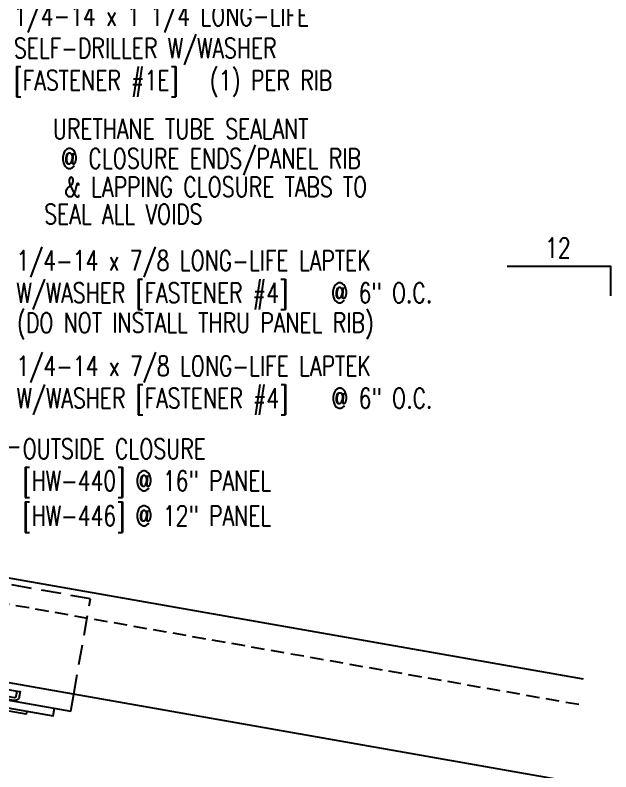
# Model space of a CAD drawing. Header units: inches. Extents: x -2 to 189, y 14 to 99.
# Drawn here: x 35.22 to 46.43, y 20.91 to 35.14 of the extents above; entities that cross this region are included whole.
import ezdxf
from ezdxf.enums import TextEntityAlignment as Align

# ---------------------------------------------------------------- set-up
doc = ezdxf.new("R2010")
doc.units = ezdxf.units.IN
doc.header["$MEASUREMENT"] = 0
doc.linetypes.add('DASH2', pattern=[0.1875, 0.125, -0.0625])
for name, color, linetype in [('clip', 5, 'Continuous'), ('MARK', 1, 'Continuous'), ('PANEL', 11, 'Continuous'), ('TEXT', 2, 'Continuous')]:
    doc.layers.add(name, color=color, linetype=linetype)
doc.styles.add('TEXT1', font='ROMANS.shx', dxfattribs={"width": 0.75, "height": 0.375})

# ---------------------------------------------------------------- blocks, each defined once
blk = doc.blocks.new('slopr1')
at = {"layer": 'MARK', "color": 6}
blk.add_lwpolyline([(0, 0), (0, 0.1368), (-0.4871, 0.1368)], dxfattribs=at)
at = {"layer": 'MARK', "color": 2, "style": 'TEXT1', "width": 0.75}
blk.add_text('12', height=0.09375, dxfattribs=at).set_placement((-0.3095, 0.1779))
blk.add_attdef('SLOPR1', (0.0415, 0.0243), '', height=0.0938, dxfattribs=at)
blk = doc.blocks.new('FD-F4')
at = {"layer": 'TEXT', "style": 'TEXT1', "width": 0.75}
for s, p in [('1/4-14 x 7/8 LONG-LIFE LAPTEK', (0.0047, -0.0408)), ('W/WASHER [FASTENER #4]', (0.0047, -0.1926))]:
    blk.add_text(s, height=0.09375, dxfattribs=at).set_placement(p)
blk.add_attdef('(QUANTITY)', (1.4847, -0.1926), '', height=0.0938, dxfattribs=at)
at = {"layer": 'TEXT', "style": 'TEXT1', "flags": 1}
for tag, p in [('Color', (0.0624, -0.4349)), ('Calc', (0.0624, -0.4349)), ('Opt1', (0.0624, -0.4349)), ('Opt2', (0.0624, -0.4349)), ('Opt3', (0.0624, -0.4349)), ('Description', (0.0624, -0.4349)), ('Multiple', (0.0624, -0.4349)), ('Part', (0.0624, -0.4349)), ('Spare1', (0.0624, -0.6224)), ('Spare2', (0.0624, -0.6224)), ('Spare3', (0.0624, -0.6224)), ('Spare4', (0.0624, -0.6224)), ('Spare5', (0.0624, -0.6224)), ('Spare6', (0.0624, -0.6224)), ('Spare7', (0.0624, -0.6224)), ('Spare8', (0.0624, -0.6224)), ('Spare9', (0.0624, -0.6224)), ('Spare10', (0.0624, -0.6224))]:
    blk.add_attdef(tag, p, '', height=0.0938, dxfattribs=at)
blk = doc.blocks.new('A$C612A22A5')
at = {"layer": 'clip'}
for points in [[(-1.376, 0.083), (-1.376, 0.023), (-0.789, 0.023), (-0.789, 0.143), (-0.814, 0.143, -0.303371), (-0.838, 0.159), (-0.873, 0.244, 0.30332), (-0.953, 0.297), (-1.103, 0.297, -0.41421), (-1.129, 0.323), (-1.129, 0.423), (-1.189, 0.423), (-1.189, 0.323, 0.414221), (-1.103, 0.237), (-0.953, 0.237, -0.303367), (-0.929, 0.221), (-0.894, 0.136, 0.30332), (-0.814, 0.083), (-0.789, 0.083), (-1.876, 0.083), (-1.876, 0.227)], [(1.299, 0.083), (1.299, 0.023), (0.711, 0.023), (0.711, 0.143), (0.736, 0.143, 0.303371), (0.76, 0.159), (0.795, 0.244, -0.30332), (0.875, 0.297), (1.025, 0.297, 0.41421), (1.051, 0.323), (1.051, 0.423), (1.111, 0.423), (1.111, 0.323, -0.414221), (1.025, 0.237), (0.875, 0.237, 0.303367), (0.851, 0.221), (0.816, 0.136, -0.30332), (0.736, 0.083), (0.711, 0.083), (1.799, 0.083), (1.799, 0.227)]]:
    blk.add_lwpolyline(points, format="xyb", dxfattribs=at)
for points in [[(1.051, 0.423), (-1.129, 0.423)], [(0.711, 0.143), (-0.789, 0.143)], [(-0.439, 0.023), (-0.789, 0.023)], [(0.361, 0.023), (-0.439, 0.023)], [(0.711, 0.023), (0.361, 0.023)]]:
    blk.add_lwpolyline(points, dxfattribs=at)
blk = doc.blocks.new('FD-F1E')
at = {"layer": 'TEXT', "style": 'TEXT1', "width": 0.75}
for s, p in [('1/4-14 x 1 1/4 LONG-LIFE', (0.0047, -0.0408)), ('SELF-DRILLER W/WASHER', (0.0047, -0.1926)), ('[FASTENER #1E]', (0.0047, -0.3444))]:
    blk.add_text(s, height=0.09375, dxfattribs=at).set_placement(p)
blk.add_attdef('(QUANTITY)', (0.9263, -0.3444), '', height=0.0938, dxfattribs=at)

msp = doc.modelspace()

# ---------------------------------------------------------------- linework, layer by layer
msp.add_line((34.991, 27.01634), (35.29583, 27.01634))
at = {"layer": 'clip', "linetype": 'DASH2', "ltscale": 3}
for p, q in [((36.63822, 24.16325), (32.40355, 24.90993)), ((36.32237, 22.37217), (36.63822, 24.16325))]:
    msp.add_line(p, q, dxfattribs=at)
at = {"layer": 'clip'}
for p, q in [((36.26583, 22.0515), (36.32237, 22.37217)), ((35.02871, 22.26964), (36.26583, 22.0515))]:
    msp.add_line(p, q, dxfattribs=at)
at = {"layer": 'PANEL', "color": 8, "linetype": 'DASH2', "ltscale": 2}
msp.add_line((45.82314, 22.17239), (28.45152, 25.22694), dxfattribs=at)
at = {"layer": 'PANEL'}
msp.add_lwpolyline([(45.60454, 20.73274), (28.19544, 23.80025), (28.53232, 25.71078), (45.90382, 22.65625)], dxfattribs=at)

# ---------------------------------------------------------------- block references
at = {"layer": 'clip', "color": 54, "xscale": -1, "rotation": 350.0000000000001}
msp.add_blockref('A$C612A22A5', (34.07063, 22.20755), dxfattribs=at)
at = {"layer": 'MARK', "xscale": 4, "yscale": 4, "zscale": 4}
msp.add_blockref('slopr1', (46.4271, 29.8657), dxfattribs=at)
at = {"layer": 'TEXT', "xscale": 4, "yscale": 4, "zscale": 4}
for name, p, values in [('FD-F1E', (35.17604, 35.10676), {'(QUANTITY)': '(1) PER RIB'}), ('FD-F4', (35.22297, 30.50115), {'(QUANTITY)': '@ 6" O.C.'}), ('FD-F4', (35.22635, 28.51852), {'(QUANTITY)': '@ 6" O.C.'})]:
    msp.add_blockref(name, p, dxfattribs=at).add_auto_attribs(values)

# ---------------------------------------------------------------- texts
at = {"layer": 'TEXT', "style": 'TEXT1', "width": 0.75}
for s, p in [('URETHANE TUBE SEALANT', (40.73752, 32.81571)), ('@ CLOSURE ENDS/PANEL RIB', (41.7214, 32.25949)), ('& LAPPING CLOSURE TABS TO', (41.84321, 31.72517)), ('SEAL ALL VOIDS', (38.74507, 31.21333))]:
    msp.add_text(s, height=0.375, dxfattribs=at).set_placement(p, align=Align.RIGHT)
for s, p in [('(DO NOT INSTALL THRU PANEL RIB)', (35.25193, 29.17004)), ('OUTSIDE CLOSURE', (35.36062, 26.79569)), ('[HW-440] @ 16" PANEL', (35.36062, 26.19569)), ('[HW-446] @ 12" PANEL', (35.36062, 25.53865))]:
    msp.add_text(s, height=0.375, dxfattribs=at).set_placement(p)

doc.saveas('drawing.dxf')
